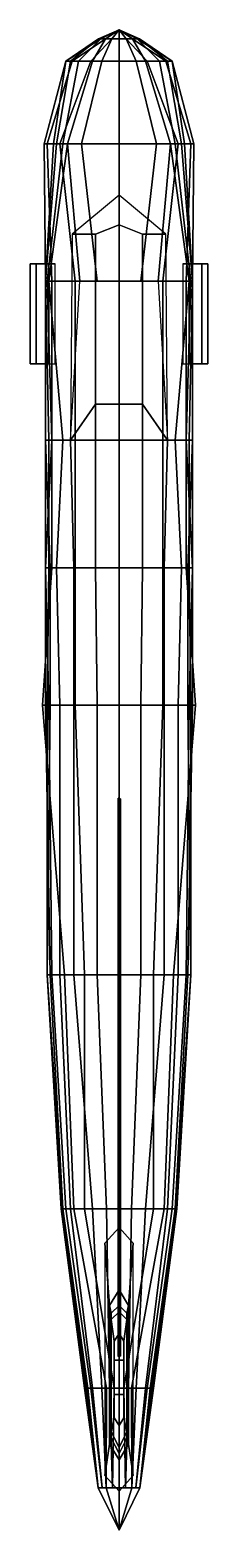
# Model space of a CAD drawing. Extents: x -0.57 to 0.57, y -4.81 to 4.81.
import ezdxf

# ---------------------------------------------------------------- set-up
doc = ezdxf.new("R2010")
doc.units = 0
doc.layers.get('0').update_dxf_attribs({"linetype": 'CONTINUOUS'})

msp = doc.modelspace()

# ---------------------------------------------------------------- linework, layer by layer
for points in [[(0, 4.81, 1.74), (-0.1323, 4.7544, 1.81), (-0.1323, 4.7544, 1.84), (0, 4.81, 1.74)], [(0, 4.81, 1.74), (-0.1323, 4.7544, 1.84), (-0.1164, 4.7544, 1.86), (0, 4.81, 1.74)], [(0, 4.81, 1.74), (-0.1164, 4.7544, 1.7828), (-0.1323, 4.7544, 1.81), (0, 4.81, 1.74)], [(0, 4.81, 1.74), (-0.1164, 4.7544, 1.86), (-0.0864, 4.7544, 1.89), (0, 4.81, 1.74)], [(0, 4.81, 1.74), (-0.0864, 4.7544, 1.73), (-0.1164, 4.7544, 1.7828), (0, 4.81, 1.74)], [(0, 4.81, 1.74), (-0.0864, 4.7544, 1.89), (-0.046, 4.7544, 1.91), (0, 4.81, 1.74)], [(0, 4.81, 1.74), (-0.046, 4.7544, 1.7), (-0.0864, 4.7544, 1.73), (0, 4.81, 1.74)], [(0, 4.81, 1.74), (-0.046, 4.7544, 1.91), (0, 4.7544, 1.92), (0, 4.81, 1.74)], [(0, 4.81, 1.74), (0, 4.7544, 1.69), (-0.046, 4.7544, 1.7), (0, 4.81, 1.74)], [(0, 4.81, 1.74), (0, 4.7544, 1.92), (0.046, 4.7544, 1.91), (0, 4.81, 1.74)], [(0, 4.81, 1.74), (0.046, 4.7544, 1.91), (0.0864, 4.7544, 1.89), (0, 4.81, 1.74)], [(0, 4.81, 1.74), (0.0864, 4.7544, 1.89), (0.1164, 4.7544, 1.86), (0, 4.81, 1.74)], [(0, 4.81, 1.74), (0.1164, 4.7544, 1.86), (0.1323, 4.7544, 1.84), (0, 4.81, 1.74)], [(0, 4.81, 1.74), (0.1323, 4.7544, 1.84), (0.1323, 4.7544, 1.81), (0, 4.81, 1.74)], [(0, 4.81, 1.74), (0.1323, 4.7544, 1.81), (0.1164, 4.7544, 1.7828), (0, 4.81, 1.74)], [(0, 4.81, 1.74), (0.1164, 4.7544, 1.7828), (0.0864, 4.7544, 1.73), (0, 4.81, 1.74)], [(0, 4.81, 1.74), (0.0864, 4.7544, 1.73), (0.046, 4.7544, 1.7), (0, 4.81, 1.74)], [(0, 4.81, 1.74), (0.046, 4.7544, 1.7), (0, 4.7544, 1.69), (0, 4.81, 1.74)], [(-0.1323, 4.7544, 1.81), (-0.34, 4.61, 1.84), (-0.31, 4.61, 1.91), (-0.1323, 4.7544, 1.84)], [(-0.0864, 4.7544, 1.73), (-0.3, 4.61, 1.72), (-0.34, 4.61, 1.77), (-0.1164, 4.7544, 1.7828)], [(-0.1164, 4.7544, 1.7828), (-0.34, 4.61, 1.77), (-0.34, 4.61, 1.84), (-0.1323, 4.7544, 1.81)], [(-0.1323, 4.7544, 1.84), (-0.31, 4.61, 1.91), (-0.26, 4.61, 1.96), (-0.1164, 4.7544, 1.86)], [(-0.046, 4.7544, 1.7), (-0.18, 4.61, 1.68), (-0.3, 4.61, 1.72), (-0.0864, 4.7544, 1.73)], [(-0.1164, 4.7544, 1.86), (-0.26, 4.61, 1.96), (-0.17, 4.61, 2.01), (-0.0864, 4.7544, 1.89)], [(0, 4.7544, 1.69), (0, 4.61, 1.67), (-0.18, 4.61, 1.68), (-0.046, 4.7544, 1.7)], [(-0.0864, 4.7544, 1.89), (-0.17, 4.61, 2.01), (-0.11, 4.61, 2.03), (-0.046, 4.7544, 1.91)], [(-0.046, 4.7544, 1.91), (-0.11, 4.61, 2.03), (0, 4.61, 2.04), (0, 4.7544, 1.92)], [(0, 4.7544, 1.92), (0, 4.61, 2.04), (0.11, 4.61, 2.03), (0.046, 4.7544, 1.91)], [(0.046, 4.7544, 1.7), (0.18, 4.61, 1.68), (0, 4.61, 1.67), (0, 4.7544, 1.69)], [(0.046, 4.7544, 1.91), (0.11, 4.61, 2.03), (0.17, 4.61, 2.01), (0.0864, 4.7544, 1.89)], [(0.0864, 4.7544, 1.73), (0.3, 4.61, 1.72), (0.18, 4.61, 1.68), (0.046, 4.7544, 1.7)], [(0.0864, 4.7544, 1.89), (0.17, 4.61, 2.01), (0.26, 4.61, 1.96), (0.1164, 4.7544, 1.86)], [(0.1164, 4.7544, 1.7828), (0.34, 4.61, 1.77), (0.3, 4.61, 1.72), (0.0864, 4.7544, 1.73)], [(0.1164, 4.7544, 1.86), (0.26, 4.61, 1.96), (0.31, 4.61, 1.91), (0.1323, 4.7544, 1.84)], [(0.1323, 4.7544, 1.81), (0.34, 4.61, 1.84), (0.34, 4.61, 1.77), (0.1164, 4.7544, 1.7828)], [(0.1323, 4.7544, 1.84), (0.31, 4.61, 1.91), (0.34, 4.61, 1.84), (0.1323, 4.7544, 1.81)], [(-0.34, 4.61, 1.77), (-0.3, 4.61, 1.72), (-0.46, 4.08, 1.72), (-0.48, 4.08, 1.8)], [(-0.34, 4.61, 1.84), (-0.34, 4.61, 1.77), (-0.48, 4.08, 1.8), (-0.42, 4.08, 1.89)], [(-0.3, 4.61, 1.72), (-0.18, 4.61, 1.68), (-0.38, 4.08, 1.65), (-0.46, 4.08, 1.72)], [(-0.31, 4.61, 1.91), (-0.34, 4.61, 1.84), (-0.42, 4.08, 1.89), (-0.4, 4.08, 1.96)], [(-0.26, 4.61, 1.96), (-0.31, 4.61, 1.91), (-0.4, 4.08, 1.96), (-0.36, 4.08, 2.05)], [(0, 4.08, 1.62), (-0.38, 4.08, 1.65), (-0.18, 4.61, 1.68), (0, 4.61, 1.67)], [(-0.17, 4.61, 2.01), (-0.26, 4.61, 1.96), (-0.36, 4.08, 2.05), (-0.33, 4.08, 2.11)], [(-0.11, 4.61, 2.03), (-0.17, 4.61, 2.01), (-0.33, 4.08, 2.24), (-0.24, 4.08, 2.32)], [(-0.17, 4.61, 2.01), (-0.17, 4.61, 2.01), (-0.33, 4.08, 2.11), (-0.33, 4.08, 2.24)], [(0, 4.61, 2.04), (-0.11, 4.61, 2.03), (-0.24, 4.08, 2.32), (0, 4.08, 2.36)], [(0, 4.61, 1.67), (0.18, 4.61, 1.68), (0.38, 4.08, 1.65), (0, 4.08, 1.62)], [(0, 4.08, 2.36), (0.24, 4.08, 2.32), (0.11, 4.61, 2.03), (0, 4.61, 2.04)], [(0.24, 4.08, 2.32), (0.33, 4.08, 2.24), (0.17, 4.61, 2.01), (0.11, 4.61, 2.03)], [(0.33, 4.08, 2.11), (0.36, 4.08, 2.05), (0.26, 4.61, 1.96), (0.17, 4.61, 2.01)], [(0.33, 4.08, 2.24), (0.33, 4.08, 2.11), (0.17, 4.61, 2.01)], [(0.46, 4.08, 1.72), (0.38, 4.08, 1.65), (0.18, 4.61, 1.68), (0.3, 4.61, 1.72)], [(0.36, 4.08, 2.05), (0.4, 4.08, 1.96), (0.31, 4.61, 1.91), (0.26, 4.61, 1.96)], [(0.48, 4.08, 1.8), (0.46, 4.08, 1.72), (0.3, 4.61, 1.72), (0.34, 4.61, 1.77)], [(0.4, 4.08, 1.96), (0.42, 4.08, 1.89), (0.34, 4.61, 1.84), (0.31, 4.61, 1.91)], [(0.42, 4.08, 1.89), (0.48, 4.08, 1.8), (0.34, 4.61, 1.77), (0.34, 4.61, 1.84)], [(-0.48, 4.08, 1.8), (-0.46, 4.08, 1.72), (-0.43, 3.2, 1.7), (-0.47, 3.2, 1.75)], [(-0.42, 4.08, 1.89), (-0.48, 4.08, 1.8), (-0.47, 3.2, 1.75), (-0.47, 3.2, 1.8)], [(-0.4, 4.08, 1.96), (-0.42, 4.08, 1.89), (-0.47, 3.2, 1.8), (-0.47, 3.2, 1.84)], [(-0.36, 4.08, 2.05), (-0.4, 4.08, 1.96), (-0.47, 3.2, 1.84), (-0.46, 3.2, 1.94)], [(-0.46, 4.08, 1.72), (-0.38, 4.08, 1.65), (-0.28, 3.2, 1.65), (-0.43, 3.2, 1.7)], [(-0.33, 4.08, 2.11), (-0.36, 4.08, 2.05), (-0.46, 3.2, 1.94), (-0.45, 3.2, 2)], [(-0.33, 4.08, 2.24), (-0.33, 4.08, 2.11), (-0.45, 3.2, 2), (-0.25, 3.2, 2.27)], [(0, 3.2, 1.62), (-0.28, 3.2, 1.65), (-0.38, 4.08, 1.65), (0, 4.08, 1.62)], [(-0.24, 4.08, 2.32), (-0.33, 4.08, 2.24), (-0.25, 3.2, 2.27), (-0.14, 3.2, 2.53)], [(0, 4.08, 2.36), (-0.24, 4.08, 2.32), (-0.14, 3.2, 2.53), (0, 3.2, 2.63)], [(0, 4.08, 1.62), (0.38, 4.08, 1.65), (0.28, 3.2, 1.65), (0, 3.2, 1.62)], [(0, 3.2, 2.63), (0.14, 3.2, 2.53), (0.24, 4.08, 2.32), (0, 4.08, 2.36)], [(0.14, 3.2, 2.53), (0.25, 3.2, 2.27), (0.33, 4.08, 2.24), (0.24, 4.08, 2.32)], [(0.25, 3.2, 2.27), (0.45, 3.2, 2), (0.33, 4.08, 2.11), (0.33, 4.08, 2.24)], [(0.43, 3.2, 1.7), (0.28, 3.2, 1.65), (0.38, 4.08, 1.65), (0.46, 4.08, 1.72)], [(0.45, 3.2, 2), (0.46, 3.2, 1.94), (0.36, 4.08, 2.05), (0.33, 4.08, 2.11)], [(0.46, 3.2, 1.94), (0.47, 3.2, 1.84), (0.4, 4.08, 1.96), (0.36, 4.08, 2.05)], [(0.47, 3.2, 1.84), (0.47, 3.2, 1.8), (0.42, 4.08, 1.89), (0.4, 4.08, 1.96)], [(0.47, 3.2, 1.8), (0.47, 3.2, 1.75), (0.48, 4.08, 1.8), (0.42, 4.08, 1.89)], [(0.47, 3.2, 1.75), (0.43, 3.2, 1.7), (0.46, 4.08, 1.72), (0.48, 4.08, 1.8)], [(0, 3.56, 2.74), (0, 3.75, 2.36), (-0.3, 3.5, 2.18), (-0.15, 3.5, 2.74)], [(0.15, 3.5, 2.74), (0.3, 3.5, 2.18), (0, 3.75, 2.36), (0, 3.56, 2.74)], [(-0.15, 3.5, 2.74), (-0.15, 2.41, 2.74), (0, 2.41, 2.74), (0, 3.56, 2.74)], [(0, 3.56, 2.74), (0, 2.41, 2.74), (0.15, 2.41, 2.74), (0.15, 3.5, 2.74)], [(-0.3, 3.5, 2.18), (-0.31, 2.18, 2.24), (-0.15, 2.41, 2.74), (-0.15, 3.5, 2.74)], [(0.15, 2.41, 2.74), (0.31, 2.18, 2.24), (0.3, 3.5, 2.18), (0.15, 3.5, 2.74)], [(-0.53, 3.31, 1.9493), (-0.57, 3.31, 1.88), (-0.57, 2.67, 1.88), (-0.53, 2.67, 1.9493)], [(-0.45, 3.31, 1.8107), (-0.53, 3.31, 1.8107), (-0.57, 3.31, 1.88), (-0.41, 3.31, 1.88)], [(-0.41, 3.31, 1.88), (-0.57, 3.31, 1.88), (-0.53, 3.31, 1.9493), (-0.45, 3.31, 1.9493)], [(-0.57, 3.31, 1.88), (-0.53, 3.31, 1.8107), (-0.53, 2.67, 1.8107), (-0.57, 2.67, 1.88)], [(-0.53, 3.31, 1.8107), (-0.45, 3.31, 1.8107), (-0.45, 2.67, 1.8107), (-0.53, 2.67, 1.8107)], [(-0.45, 3.31, 1.9493), (-0.53, 3.31, 1.9493), (-0.53, 2.67, 1.9493), (-0.45, 2.67, 1.9493)], [(-0.41, 3.31, 1.88), (-0.45, 3.31, 1.9493), (-0.45, 2.67, 1.9493), (-0.41, 2.67, 1.88)], [(0.45, 3.31, 1.9493), (0.41, 3.31, 1.88), (0.41, 2.67, 1.88), (0.45, 2.67, 1.9493)], [(0.57, 3.31, 1.88), (0.41, 3.31, 1.88), (0.45, 3.31, 1.9493), (0.53, 3.31, 1.9493)], [(0.53, 3.31, 1.8107), (0.45, 3.31, 1.8107), (0.41, 3.31, 1.88), (0.57, 3.31, 1.88)], [(0.53, 3.31, 1.9493), (0.45, 3.31, 1.9493), (0.45, 2.67, 1.9493), (0.53, 2.67, 1.9493)], [(0.45, 3.31, 1.8107), (0.53, 3.31, 1.8107), (0.53, 2.67, 1.8107), (0.45, 2.67, 1.8107)], [(0.57, 3.31, 1.88), (0.53, 3.31, 1.9493), (0.53, 2.67, 1.9493), (0.57, 2.67, 1.88)], [(0.53, 3.31, 1.8107), (0.57, 3.31, 1.88), (0.57, 2.67, 1.88), (0.53, 2.67, 1.8107)], [(-0.46, 3.2, 1.94), (-0.47, 3.2, 1.84), (-0.45, 2.18, 1.82), (-0.43, 2.18, 2.03)], [(-0.47, 3.2, 1.84), (-0.47, 3.2, 1.8), (-0.47, 2.18, 1.72), (-0.45, 2.18, 1.82)], [(-0.47, 3.2, 1.8), (-0.47, 3.2, 1.75), (-0.47, 2.18, 1.67), (-0.47, 2.18, 1.72)], [(-0.47, 3.2, 1.75), (-0.43, 3.2, 1.7), (-0.43, 2.18, 1.62), (-0.47, 2.18, 1.67)], [(-0.45, 3.2, 2), (-0.46, 3.2, 1.94), (-0.43, 2.18, 2.03), (-0.36, 2.18, 2.22)], [(-0.25, 3.2, 2.27), (-0.45, 3.2, 2), (-0.36, 2.18, 2.22), (-0.31, 2.18, 2.24)], [(-0.43, 3.2, 1.7), (-0.28, 3.2, 1.65), (-0.28, 2.18, 1.56), (-0.43, 2.18, 1.62)], [(0, 2.18, 1.54), (-0.28, 2.18, 1.56), (-0.28, 3.2, 1.65), (0, 3.2, 1.62)], [(0, 3.2, 1.62), (0.28, 3.2, 1.65), (0.28, 2.18, 1.56), (0, 2.18, 1.54)], [(0.31, 2.18, 2.24), (0.36, 2.18, 2.22), (0.45, 3.2, 2), (0.25, 3.2, 2.27)], [(0.43, 2.18, 1.62), (0.28, 2.18, 1.56), (0.28, 3.2, 1.65), (0.43, 3.2, 1.7)], [(0.36, 2.18, 2.22), (0.43, 2.18, 2.03), (0.46, 3.2, 1.94), (0.45, 3.2, 2)], [(0.43, 2.18, 2.03), (0.45, 2.18, 1.82), (0.47, 3.2, 1.84), (0.46, 3.2, 1.94)], [(0.47, 2.18, 1.67), (0.43, 2.18, 1.62), (0.43, 3.2, 1.7), (0.47, 3.2, 1.75)], [(0.45, 2.18, 1.82), (0.47, 2.18, 1.72), (0.47, 3.2, 1.8), (0.47, 3.2, 1.84)], [(0.47, 2.18, 1.72), (0.47, 2.18, 1.67), (0.47, 3.2, 1.75), (0.47, 3.2, 1.8)], [(-0.15, 2.41, 2.74), (-0.31, 2.18, 2.24), (-0.29, 1.36, 2.29), (-0.15, 1.36, 2.74)], [(0, 2.41, 2.74), (-0.15, 2.41, 2.74), (-0.15, 1.36, 2.74), (0, 1.36, 2.74)], [(0, 1.36, 2.74), (0.15, 1.36, 2.74), (0.15, 2.41, 2.74), (0, 2.41, 2.74)], [(0.15, 1.36, 2.74), (0.29, 1.36, 2.29), (0.31, 2.18, 2.24), (0.15, 2.41, 2.74)], [(-0.43, 2.18, 2.03), (-0.45, 2.18, 1.82), (-0.45, 1.36, 2.02), (-0.47, 1.36, 2.14)], [(-0.45, 2.18, 1.82), (-0.47, 2.18, 1.72), (-0.44, 1.36, 1.93), (-0.45, 1.36, 2.02)], [(-0.36, 2.18, 2.22), (-0.43, 2.18, 2.03), (-0.47, 1.36, 2.14), (-0.4, 1.36, 2.25)], [(-0.47, 2.18, 1.67), (-0.43, 2.18, 1.62), (-0.43, 1.36, 1.62), (-0.47, 1.36, 1.88)], [(-0.47, 2.18, 1.72), (-0.47, 2.18, 1.67), (-0.47, 1.36, 1.88), (-0.44, 1.36, 1.93)], [(-0.43, 2.18, 1.62), (-0.28, 2.18, 1.56), (-0.28, 1.36, 1.56), (-0.43, 1.36, 1.62)], [(-0.31, 2.18, 2.24), (-0.36, 2.18, 2.22), (-0.4, 1.36, 2.25), (-0.29, 1.36, 2.29)], [(0, 1.36, 1.52), (-0.28, 1.36, 1.56), (-0.28, 2.18, 1.56), (0, 2.18, 1.54)], [(0, 2.18, 1.54), (0.28, 2.18, 1.56), (0.28, 1.36, 1.56), (0, 1.36, 1.52)], [(0.43, 1.36, 1.62), (0.28, 1.36, 1.56), (0.28, 2.18, 1.56), (0.43, 2.18, 1.62)], [(0.29, 1.36, 2.29), (0.4, 1.36, 2.25), (0.36, 2.18, 2.22), (0.31, 2.18, 2.24)], [(0.4, 1.36, 2.25), (0.47, 1.36, 2.14), (0.43, 2.18, 2.03), (0.36, 2.18, 2.22)], [(0.47, 1.36, 2.14), (0.45, 1.36, 2.02), (0.45, 2.18, 1.82), (0.43, 2.18, 2.03)], [(0.47, 1.36, 1.88), (0.43, 1.36, 1.62), (0.43, 2.18, 1.62), (0.47, 2.18, 1.67)], [(0.44, 1.36, 1.93), (0.47, 1.36, 1.88), (0.47, 2.18, 1.67), (0.47, 2.18, 1.72)], [(0.45, 1.36, 2.02), (0.44, 1.36, 1.93), (0.47, 2.18, 1.72), (0.45, 2.18, 1.82)], [(-0.47, 1.36, 1.88), (-0.43, 1.36, 1.62), (-0.49, 0.48, 1.7), (-0.45, 0.48, 1.88)], [(-0.43, 1.36, 1.62), (-0.28, 1.36, 1.56), (-0.28, 0.48, 1.56), (-0.49, 0.48, 1.7)], [(-0.44, 1.36, 1.93), (-0.47, 1.36, 1.88), (-0.45, 0.48, 1.88), (-0.44, 0.48, 1.97)], [(-0.47, 1.36, 2.14), (-0.45, 1.36, 2.02), (-0.46, 0.48, 2.02), (-0.47, 0.48, 2.12)], [(-0.4, 1.36, 2.25), (-0.47, 1.36, 2.14), (-0.47, 0.48, 2.12), (-0.38, 0.48, 2.26)], [(-0.45, 1.36, 2.02), (-0.44, 1.36, 1.93), (-0.44, 0.48, 1.97), (-0.46, 0.48, 2.02)], [(-0.29, 1.36, 2.29), (-0.4, 1.36, 2.25), (-0.38, 0.48, 2.26), (-0.29, 0.48, 2.29)], [(-0.15, 1.36, 2.74), (-0.29, 1.36, 2.29), (-0.29, 0.48, 2.29), (-0.14, 0.48, 2.74)], [(0, 0.48, 1.55), (-0.28, 0.48, 1.56), (-0.28, 1.36, 1.56), (0, 1.36, 1.52)], [(0, 1.36, 2.74), (-0.15, 1.36, 2.74), (-0.14, 0.48, 2.74), (0, 0.48, 2.74)], [(0, 1.36, 1.52), (0.28, 1.36, 1.56), (0.28, 0.48, 1.56), (0, 0.48, 1.55)], [(0, 0.48, 2.74), (0.14, 0.48, 2.74), (0.15, 1.36, 2.74), (0, 1.36, 2.74)], [(0.14, 0.48, 2.74), (0.29, 0.48, 2.29), (0.29, 1.36, 2.29), (0.15, 1.36, 2.74)], [(0.49, 0.48, 1.7), (0.28, 0.48, 1.56), (0.28, 1.36, 1.56), (0.43, 1.36, 1.62)], [(0.29, 0.48, 2.29), (0.38, 0.48, 2.26), (0.4, 1.36, 2.25), (0.29, 1.36, 2.29)], [(0.38, 0.48, 2.26), (0.47, 0.48, 2.12), (0.47, 1.36, 2.14), (0.4, 1.36, 2.25)], [(0.45, 0.48, 1.88), (0.49, 0.48, 1.7), (0.43, 1.36, 1.62), (0.47, 1.36, 1.88)], [(0.46, 0.48, 2.02), (0.44, 0.48, 1.97), (0.44, 1.36, 1.93), (0.45, 1.36, 2.02)], [(0.44, 0.48, 1.97), (0.45, 0.48, 1.88), (0.47, 1.36, 1.88), (0.44, 1.36, 1.93)], [(0.47, 0.48, 2.12), (0.46, 0.48, 2.02), (0.45, 1.36, 2.02), (0.47, 1.36, 2.14)], [(-0.45, 0.48, 1.88), (-0.49, 0.48, 1.7), (-0.35, -1.25, 1.6), (-0.43, -1.25, 1.63)], [(-0.49, 0.48, 1.7), (-0.28, 0.48, 1.56), (-0.22, -1.25, 1.58), (-0.35, -1.25, 1.6)], [(-0.47, 0.48, 2.12), (-0.46, 0.48, 2.02), (-0.46, -1.25, 1.76), (-0.44, -1.25, 1.86)], [(-0.38, 0.48, 2.26), (-0.47, 0.48, 2.12), (-0.44, -1.25, 1.86), (-0.38, -1.25, 2)], [(-0.44, 0.48, 1.97), (-0.45, 0.48, 1.88), (-0.43, -1.25, 1.63), (-0.46, -1.25, 1.69)], [(-0.46, 0.48, 2.02), (-0.44, 0.48, 1.97), (-0.46, -1.25, 1.69), (-0.46, -1.25, 1.76)], [(-0.29, 0.48, 2.29), (-0.38, 0.48, 2.26), (-0.38, -1.25, 2), (-0.29, -1.25, 2.24)], [(-0.14, 0.48, 2.74), (-0.29, 0.48, 2.29), (-0.29, -1.25, 2.24), (-0.14, -1.25, 2.69)], [(0, -1.25, 1.58), (-0.22, -1.25, 1.58), (-0.28, 0.48, 1.56), (0, 0.48, 1.55)], [(0, 0.48, 2.74), (-0.14, 0.48, 2.74), (-0.14, -1.25, 2.69), (0, -1.25, 2.69)], [(0, 0.48, 1.55), (0.28, 0.48, 1.56), (0.22, -1.25, 1.58), (0, -1.25, 1.58)], [(0, -1.25, 2.69), (0.14, -1.25, 2.69), (0.14, 0.48, 2.74), (0, 0.48, 2.74)], [(0.14, -1.25, 2.69), (0.29, -1.25, 2.24), (0.29, 0.48, 2.29), (0.14, 0.48, 2.74)], [(0.35, -1.25, 1.6), (0.22, -1.25, 1.58), (0.28, 0.48, 1.56), (0.49, 0.48, 1.7)], [(0.29, -1.25, 2.24), (0.38, -1.25, 2), (0.38, 0.48, 2.26), (0.29, 0.48, 2.29)], [(0.43, -1.25, 1.63), (0.35, -1.25, 1.6), (0.49, 0.48, 1.7), (0.45, 0.48, 1.88)], [(0.38, -1.25, 2), (0.44, -1.25, 1.86), (0.47, 0.48, 2.12), (0.38, 0.48, 2.26)], [(0.46, -1.25, 1.69), (0.43, -1.25, 1.63), (0.45, 0.48, 1.88), (0.44, 0.48, 1.97)], [(0.46, -1.25, 1.76), (0.46, -1.25, 1.69), (0.44, 0.48, 1.97), (0.46, 0.48, 2.02)], [(0.44, -1.25, 1.86), (0.46, -1.25, 1.76), (0.46, 0.48, 2.02), (0.47, 0.48, 2.12)], [(0.01, -0.12, 2.71), (-0.005, -0.1172, 2.7182), (-0.005, -3.6912, 3.9488), (0.01, -3.6941, 3.9406)], [(-0.005, -0.1172, 2.7182), (-0.005, -0.1228, 2.7018), (-0.005, -3.6969, 3.9325), (-0.005, -3.6912, 3.9488)], [(-0.005, -0.1228, 2.7018), (0.01, -0.12, 2.71), (0.01, -3.6941, 3.9406), (-0.005, -3.6969, 3.9325)], [(-0.44, -1.25, 1.86), (-0.46, -1.25, 1.76), (-0.37, -2.75, 1.83), (-0.36, -2.75, 1.88)], [(-0.46, -1.25, 1.76), (-0.46, -1.25, 1.69), (-0.36, -2.75, 1.78), (-0.37, -2.75, 1.83)], [(-0.46, -1.25, 1.69), (-0.43, -1.25, 1.63), (-0.34, -2.75, 1.74), (-0.36, -2.75, 1.78)], [(-0.38, -1.25, 2), (-0.44, -1.25, 1.86), (-0.36, -2.75, 1.88), (-0.31, -2.75, 2.07)], [(-0.43, -1.25, 1.63), (-0.35, -1.25, 1.6), (-0.29, -2.75, 1.7), (-0.34, -2.75, 1.74)], [(-0.29, -1.25, 2.24), (-0.38, -1.25, 2), (-0.31, -2.75, 2.07), (-0.17, -2.75, 2.49)], [(-0.35, -1.25, 1.6), (-0.22, -1.25, 1.58), (-0.22, -2.75, 1.69), (-0.29, -2.75, 1.7)], [(-0.14, -1.25, 2.69), (-0.29, -1.25, 2.24), (-0.17, -2.75, 2.49), (-0.08, -2.75, 2.56)], [(0, -2.75, 1.68), (-0.22, -2.75, 1.69), (-0.22, -1.25, 1.58), (0, -1.25, 1.58)], [(0, -1.25, 2.69), (-0.14, -1.25, 2.69), (-0.08, -2.75, 2.56), (0, -2.75, 2.56)], [(0, -1.25, 1.58), (0.22, -1.25, 1.58), (0.22, -2.75, 1.69), (0, -2.75, 1.68)], [(0, -2.75, 2.56), (0.08, -2.75, 2.56), (0.14, -1.25, 2.69), (0, -1.25, 2.69)], [(0.08, -2.75, 2.56), (0.17, -2.75, 2.49), (0.29, -1.25, 2.24), (0.14, -1.25, 2.69)], [(0.17, -2.75, 2.49), (0.31, -2.75, 2.07), (0.38, -1.25, 2), (0.29, -1.25, 2.24)], [(0.29, -2.75, 1.7), (0.22, -2.75, 1.69), (0.22, -1.25, 1.58), (0.35, -1.25, 1.6)], [(0.34, -2.75, 1.74), (0.29, -2.75, 1.7), (0.35, -1.25, 1.6), (0.43, -1.25, 1.63)], [(0.31, -2.75, 2.07), (0.36, -2.75, 1.88), (0.44, -1.25, 1.86), (0.38, -1.25, 2)], [(0.36, -2.75, 1.78), (0.34, -2.75, 1.74), (0.43, -1.25, 1.63), (0.46, -1.25, 1.69)], [(0.36, -2.75, 1.88), (0.37, -2.75, 1.83), (0.46, -1.25, 1.76), (0.44, -1.25, 1.86)], [(0.37, -2.75, 1.83), (0.36, -2.75, 1.78), (0.46, -1.25, 1.69), (0.46, -1.25, 1.76)], [(-0.37, -2.75, 1.83), (-0.36, -2.75, 1.78), (-0.21, -3.9, 2.06), (-0.22, -3.9, 2.17)], [(-0.36, -2.75, 1.88), (-0.37, -2.75, 1.83), (-0.22, -3.9, 2.17), (-0.2, -3.9, 2.25)], [(-0.36, -2.75, 1.78), (-0.34, -2.75, 1.74), (-0.18, -3.9, 1.94), (-0.21, -3.9, 2.06)], [(-0.31, -2.75, 2.07), (-0.36, -2.75, 1.88), (-0.2, -3.9, 2.25), (-0.17, -3.9, 2.33)], [(-0.34, -2.75, 1.74), (-0.29, -2.75, 1.7), (-0.08, -3.9, 1.84), (-0.18, -3.9, 1.94)], [(-0.17, -2.75, 2.49), (-0.31, -2.75, 2.07), (-0.17, -3.9, 2.33), (-0.11, -3.9, 2.39)], [(-0.29, -2.75, 1.7), (-0.22, -2.75, 1.69), (-0.03, -3.9, 1.82), (-0.08, -3.9, 1.84)], [(0, -3.9, 1.82), (-0.03, -3.9, 1.82), (-0.22, -2.75, 1.69), (0, -2.75, 1.68)], [(-0.08, -2.75, 2.56), (-0.17, -2.75, 2.49), (-0.11, -3.9, 2.39), (-0.06, -3.9, 2.42)], [(0, -2.75, 2.56), (-0.08, -2.75, 2.56), (-0.06, -3.9, 2.42), (0, -3.9, 2.42)], [(0, -2.75, 1.68), (0.22, -2.75, 1.69), (0.03, -3.9, 1.82), (0, -3.9, 1.82)], [(0, -3.9, 2.42), (0.06, -3.9, 2.42), (0.08, -2.75, 2.56), (0, -2.75, 2.56)], [(0.08, -3.9, 1.84), (0.03, -3.9, 1.82), (0.22, -2.75, 1.69), (0.29, -2.75, 1.7)], [(0.06, -3.9, 2.42), (0.11, -3.9, 2.39), (0.17, -2.75, 2.49), (0.08, -2.75, 2.56)], [(0.18, -3.9, 1.94), (0.08, -3.9, 1.84), (0.29, -2.75, 1.7), (0.34, -2.75, 1.74)], [(0.11, -3.9, 2.39), (0.17, -3.9, 2.33), (0.31, -2.75, 2.07), (0.17, -2.75, 2.49)], [(0.17, -3.9, 2.33), (0.2, -3.9, 2.25), (0.36, -2.75, 1.88), (0.31, -2.75, 2.07)], [(0.21, -3.9, 2.06), (0.18, -3.9, 1.94), (0.34, -2.75, 1.74), (0.36, -2.75, 1.78)], [(0.2, -3.9, 2.25), (0.22, -3.9, 2.17), (0.37, -2.75, 1.83), (0.36, -2.75, 1.88)], [(0.22, -3.9, 2.17), (0.21, -3.9, 2.06), (0.36, -2.75, 1.78), (0.37, -2.75, 1.83)], [(0, -3.27, 3.44), (0, -2.87, 2.24), (-0.09, -2.97, 2.24), (-0.06, -3.37, 3.44)], [(0.06, -3.37, 3.44), (0.09, -2.97, 2.24), (0, -2.87, 2.24), (0, -3.27, 3.44)], [(-0.09, -2.97, 2.24), (-0.09, -4.46, 2.24), (-0.06, -4.26, 3.44), (-0.06, -3.37, 3.44)], [(0.06, -4.26, 3.44), (0.09, -4.46, 2.24), (0.09, -2.97, 2.24), (0.06, -3.37, 3.44)], [(0, -3.37, 3.7), (0, -3.27, 3.44), (-0.06, -3.37, 3.44), (-0.05, -3.42, 3.7)], [(0.05, -3.42, 3.7), (0.06, -3.37, 3.44), (0, -3.27, 3.44), (0, -3.37, 3.7)], [(-0.06, -3.37, 3.44), (-0.06, -4.26, 3.44), (-0.05, -4.22, 3.7), (-0.05, -3.42, 3.7)], [(0, -3.41, 3.8), (0, -3.37, 3.7), (-0.05, -3.42, 3.7), (-0.05, -3.46, 3.8)], [(0, -3.55, 3.94), (0, -3.41, 3.8), (-0.05, -3.46, 3.8), (-0.03, -3.6, 3.94)], [(-0.05, -3.42, 3.7), (-0.05, -4.22, 3.7), (-0.05, -4.18, 3.8), (-0.05, -3.46, 3.8)], [(-0.05, -3.46, 3.8), (-0.05, -4.18, 3.8), (-0.03, -4.09, 3.94), (-0.03, -3.6, 3.94)], [(0.05, -3.46, 3.8), (0.05, -3.42, 3.7), (0, -3.37, 3.7), (0, -3.41, 3.8)], [(0.03, -3.6, 3.94), (0.05, -3.46, 3.8), (0, -3.41, 3.8), (0, -3.55, 3.94)], [(0.03, -4.09, 3.94), (0.05, -4.18, 3.8), (0.05, -3.46, 3.8), (0.03, -3.6, 3.94)], [(0.05, -4.22, 3.7), (0.06, -4.26, 3.44), (0.06, -3.37, 3.44), (0.05, -3.42, 3.7)], [(0.05, -4.18, 3.8), (0.05, -4.22, 3.7), (0.05, -3.42, 3.7), (0.05, -3.46, 3.8)], [(0, -3.72, 3.99), (0, -3.55, 3.94), (-0.03, -3.6, 3.94), (-0.03, -3.72, 3.96)], [(0.03, -3.72, 3.96), (0.03, -3.6, 3.94), (0, -3.55, 3.94), (0, -3.72, 3.99)], [(-0.03, -3.6, 3.94), (-0.03, -4.09, 3.94), (-0.03, -3.94, 3.96), (-0.03, -3.72, 3.96)], [(0.03, -3.94, 3.96), (0.03, -4.09, 3.94), (0.03, -3.6, 3.94), (0.03, -3.72, 3.96)], [(-0.03, -3.72, 3.96), (-0.03, -3.94, 3.96), (0, -3.94, 3.99), (0, -3.72, 3.99)], [(0, -3.72, 3.99), (0, -3.94, 3.99), (0.03, -3.94, 3.96), (0.03, -3.72, 3.96)], [(-0.2, -3.9, 2.25), (-0.22, -3.9, 2.17), (-0.1331, -4.54, 2.12), (-0.1331, -4.54, 2.1633)], [(-0.22, -3.9, 2.17), (-0.21, -3.9, 2.06), (-0.1331, -4.54, 2.0767), (-0.1331, -4.54, 2.12)], [(-0.21, -3.9, 2.06), (-0.18, -3.9, 1.94), (-0.1077, -4.54, 2.0417), (-0.1331, -4.54, 2.0767)], [(-0.17, -3.9, 2.33), (-0.2, -3.9, 2.25), (-0.1331, -4.54, 2.1633), (-0.1077, -4.54, 2.1983)], [(-0.18, -3.9, 1.94), (-0.08, -3.9, 1.84), (-0.0823, -4.54, 2.0067), (-0.1077, -4.54, 2.0417)], [(-0.11, -3.9, 2.39), (-0.17, -3.9, 2.33), (-0.1077, -4.54, 2.1983), (-0.0823, -4.54, 2.2333)], [(-0.06, -3.9, 2.42), (-0.11, -3.9, 2.39), (-0.0823, -4.54, 2.2333), (-0.0411, -4.54, 2.2466)], [(-0.08, -3.9, 1.84), (-0.03, -3.9, 1.82), (-0.0411, -4.54, 1.9934), (-0.0823, -4.54, 2.0067)], [(0, -3.9, 2.42), (-0.06, -3.9, 2.42), (-0.0411, -4.54, 2.2466), (0, -4.54, 2.26)], [(-0.03, -3.9, 1.82), (0, -3.9, 1.82), (0, -4.54, 1.98), (-0.0411, -4.54, 1.9934)], [(-0.03, -3.94, 3.96), (-0.03, -4.09, 3.94), (0, -4.14, 3.94), (0, -3.94, 3.99)], [(0.06, -3.9, 2.42), (0, -3.9, 2.42), (0, -4.54, 2.26), (0.0411, -4.54, 2.2466)], [(0, -3.9, 1.82), (0.03, -3.9, 1.82), (0.0411, -4.54, 1.9934), (0, -4.54, 1.98)], [(0, -3.94, 3.99), (0, -4.14, 3.94), (0.03, -4.09, 3.94), (0.03, -3.94, 3.96)], [(0.03, -3.9, 1.82), (0.08, -3.9, 1.84), (0.0823, -4.54, 2.0067), (0.0411, -4.54, 1.9934)], [(0.11, -3.9, 2.39), (0.06, -3.9, 2.42), (0.0411, -4.54, 2.2466), (0.0823, -4.54, 2.2333)], [(0.08, -3.9, 1.84), (0.18, -3.9, 1.94), (0.1077, -4.54, 2.0417), (0.0823, -4.54, 2.0067)], [(0.17, -3.9, 2.33), (0.11, -3.9, 2.39), (0.0823, -4.54, 2.2333), (0.1077, -4.54, 2.1983)], [(0.2, -3.9, 2.25), (0.17, -3.9, 2.33), (0.1077, -4.54, 2.1983), (0.1331, -4.54, 2.1633)], [(0.18, -3.9, 1.94), (0.21, -3.9, 2.06), (0.1331, -4.54, 2.0767), (0.1077, -4.54, 2.0417)], [(0.22, -3.9, 2.17), (0.2, -3.9, 2.25), (0.1331, -4.54, 2.1633), (0.1331, -4.54, 2.12)], [(0.21, -3.9, 2.06), (0.22, -3.9, 2.17), (0.1331, -4.54, 2.12), (0.1331, -4.54, 2.0767)], [(-0.03, -4.09, 3.94), (-0.05, -4.18, 3.8), (0, -4.28, 3.8), (0, -4.14, 3.94)], [(0, -4.14, 3.94), (0, -4.28, 3.8), (0.05, -4.18, 3.8), (0.03, -4.09, 3.94)], [(-0.05, -4.22, 3.7), (-0.06, -4.26, 3.44), (0, -4.36, 3.44), (0, -4.32, 3.7)], [(-0.05, -4.18, 3.8), (-0.05, -4.22, 3.7), (0, -4.32, 3.7), (0, -4.28, 3.8)], [(0, -4.28, 3.8), (0, -4.32, 3.7), (0.05, -4.22, 3.7), (0.05, -4.18, 3.8)], [(0, -4.32, 3.7), (0, -4.36, 3.44), (0.06, -4.26, 3.44), (0.05, -4.22, 3.7)], [(-0.06, -4.26, 3.44), (-0.09, -4.46, 2.24), (0, -4.56, 2.24), (0, -4.36, 3.44)], [(0, -4.36, 3.44), (0, -4.56, 2.24), (0.09, -4.46, 2.24), (0.06, -4.26, 3.44)], [(-0.0823, -4.54, 2.2333), (-0.1331, -4.54, 2.1633), (0, -4.81, 2.12)], [(-0.1331, -4.54, 2.1633), (-0.1331, -4.54, 2.0767), (0, -4.81, 2.12)], [(-0.1331, -4.54, 2.0767), (-0.0823, -4.54, 2.0067), (0, -4.81, 2.12)], [(0, -4.54, 2.26), (-0.0823, -4.54, 2.2333), (0, -4.81, 2.12)], [(-0.0823, -4.54, 2.0067), (0, -4.54, 1.98), (0, -4.81, 2.12)], [(0.1331, -4.54, 2.1633), (0.0823, -4.54, 2.2333), (0, -4.81, 2.12)], [(0.0823, -4.54, 2.2333), (0, -4.54, 2.26), (0, -4.81, 2.12)], [(0, -4.54, 1.98), (0.0823, -4.54, 2.0067), (0, -4.81, 2.12)], [(0.0823, -4.54, 2.0067), (0.1331, -4.54, 2.0767), (0, -4.81, 2.12)], [(0.1331, -4.54, 2.0767), (0.1331, -4.54, 2.1633), (0, -4.81, 2.12)]]:
    msp.add_3dface(points)

doc.saveas('drawing.dxf')
